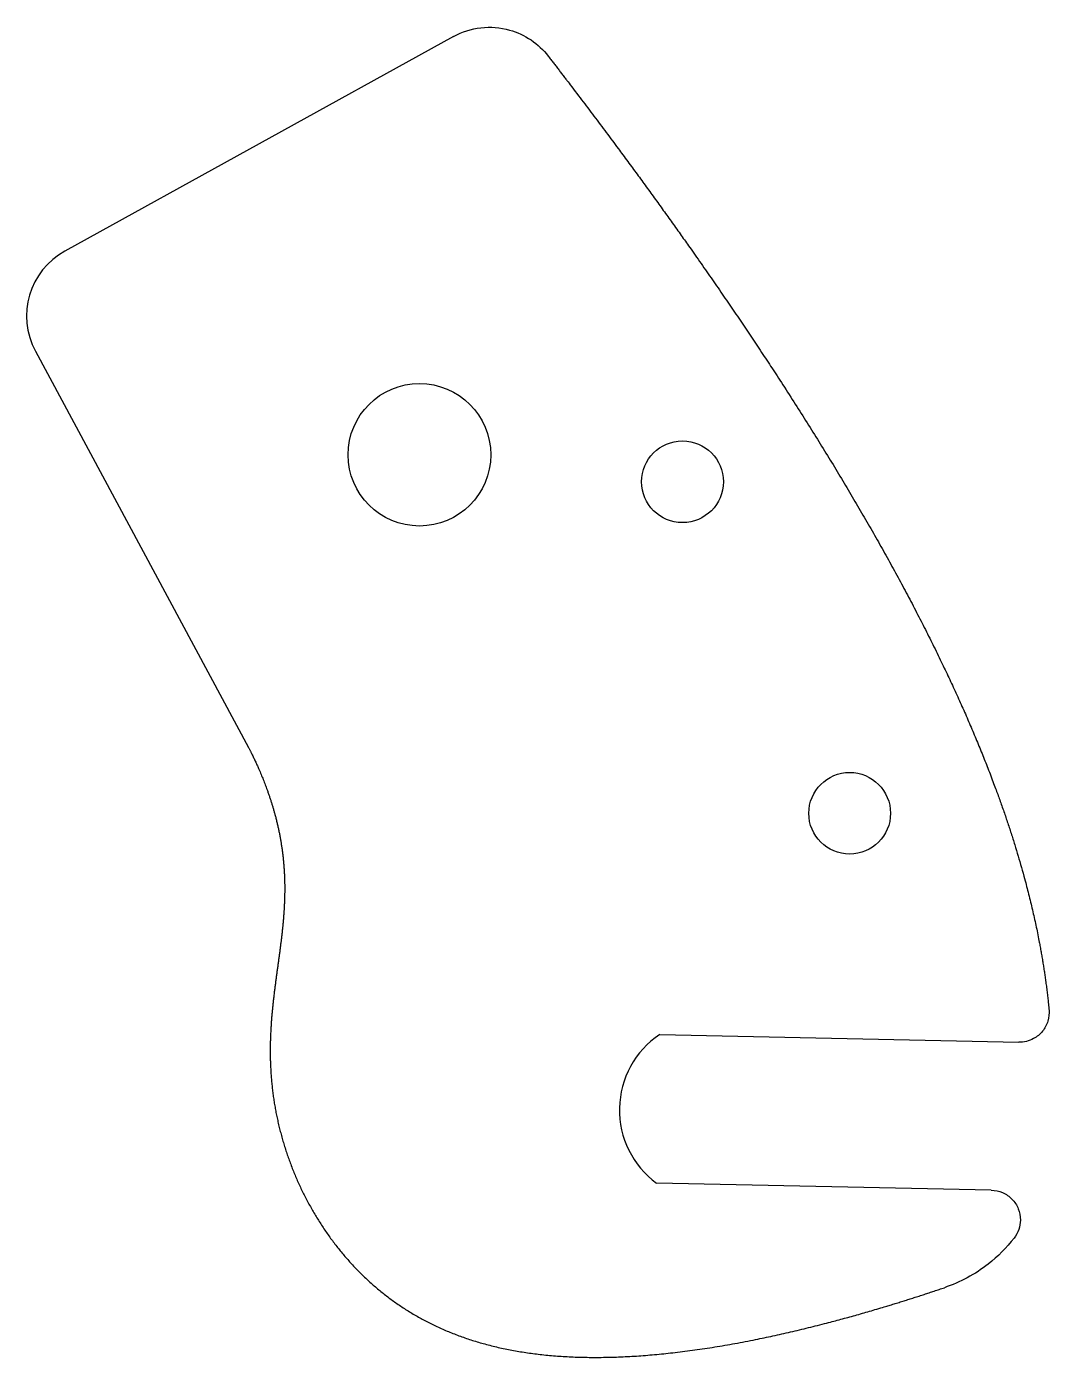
# Model space of a CAD drawing. Header units: millimetres. Extents: x -55.4 to 13.4, y -36.6 to 53.
import ezdxf

# ---------------------------------------------------------------- set-up
doc = ezdxf.new("R2010")
doc.units = ezdxf.units.MM
doc.layers.get('0').update_dxf_attribs({"linetype": 'CONTINUOUS'})

msp = doc.modelspace()

# ---------------------------------------------------------------- linework, layer by layer
for p, q in [((-26.666, 52.315), (-52.82, 37.864)), ((-54.806, 31.121), (-40.457, 4.419)), ((-12.786, -14.91), (11.386, -15.419)), ((9.534, -25.382), (-12.997, -24.907))]:
    msp.add_line(p, q)
for centre, radius in [((-28.961, 24.146), 4.8), ((-11.253, 22.324), 2.75), ((0, 0), 2.75)]:
    msp.add_circle(centre, radius)
for centre, radius, start, end in [((-50.402, 33.488), 5, 118.92229, 208.25442), ((-9.398, -19.982), 6.1, 123.74088, 233.84485)]:
    msp.add_arc(centre, radius, start, end)
for points, degree, knots in [([(-26.666, 52.315), (-26.096, 52.63), (-25.471, 52.83), (-24.177, 52.98), (-23.522, 52.928), (-22.381, 52.607), (-21.893, 52.381), (-21.007, 51.783), (-20.615, 51.415), (-20.289, 50.992)], 3, [0, 0, 0, 0, 0.1953222, 0.1953222, 0.3906445, 0.3906445, 0.5509404, 0.5509404, 0.7112364, 0.7112364, 0.7112364, 0.7112364]), ([(-20.289, 50.992), (-19.191, 49.568), (-16.519, 46.066), (-12.432, 40.554), (-7.212, 33.156), (-1.306, 24.068), (4.057, 14.771), (8.351, 5.942), (11.111, -1.437), (12.503, -6.827), (13.12, -10.487), (13.358, -12.592), (13.419, -13.229)], 5, [0.0321322, 0.0321322, 0.0321322, 0.0321322, 0.0321322, 0.0321322, 0.1, 0.2, 0.3, 0.4, 0.5, 0.6, 0.7, 0.743903, 0.743903, 0.743903, 0.743903, 0.743903, 0.743903]), ([(-40.457, 4.419), (-40.181, 3.88), (-39.669, 2.807), (-39.021, 1.215), (-38.398, -0.872), (-38.011, -3.427), (-37.978, -5.941), (-38.223, -8.445), (-38.607, -10.989), (-38.955, -13.632), (-39.092, -16.413), (-38.865, -19.338), (-38.187, -22.35), (-37.034, -25.336), (-35.421, -28.163), (-33.393, -30.693), (-31.003, -32.816), (-28.293, -34.475), (-25.301, -35.661), (-22.052, -36.393), (-18.567, -36.712), (-14.864, -36.664), (-10.956, -36.286), (-6.853, -35.607), (-2.604, -34.657), (0.927, -33.692), (3.642, -32.858), (5.471, -32.257), (6.373, -31.953)], 5, [0, 0, 0, 0, 0, 0, 0.04, 0.08, 0.12, 0.16, 0.2, 0.24, 0.28, 0.32, 0.36, 0.4, 0.44, 0.48, 0.52, 0.56, 0.6, 0.64, 0.68, 0.72, 0.76, 0.8, 0.84, 0.88, 0.92, 0.9581935, 0.9581935, 0.9581935, 0.9581935, 0.9581935, 0.9581935]), ([(13.419, -13.229), (13.443, -13.488), (13.417, -13.75), (13.266, -14.248), (13.143, -14.48), (12.814, -14.884), (12.612, -15.052), (12.231, -15.259), (12.068, -15.322), (11.732, -15.404), (11.559, -15.423), (11.386, -15.419)], 3, [0, 0, 0, 0, 0.0781289, 0.0781289, 0.1562578, 0.1562578, 0.2343867, 0.2343867, 0.2863598, 0.2863598, 0.3383328, 0.3383328, 0.3383328, 0.3383328]), ([(9.534, -25.382), (9.794, -25.388), (10.051, -25.444), (10.529, -25.652), (10.745, -25.801), (11.108, -26.175), (11.251, -26.395), (11.445, -26.879), (11.494, -27.137), (11.49, -27.615), (11.453, -27.831), (11.31, -28.243), (11.206, -28.435), (11.072, -28.607)], 3, [0, 0, 0, 0, 0.0781289, 0.0781289, 0.1562578, 0.1562578, 0.2343867, 0.2343867, 0.3125156, 0.3125156, 0.3778211, 0.3778211, 0.4431266, 0.4431266, 0.4431266, 0.4431266]), ([(11.072, -28.607), (10.566, -29.261), (9.979, -29.85), (8.438, -31.054), (7.439, -31.592), (6.373, -31.953)], 3, [0.4797778, 0.4797778, 0.4797778, 0.4797778, 0.7285372, 0.7285372, 1.0664299, 1.0664299, 1.0664299, 1.0664299])]:
    msp.add_open_spline(points, degree=degree, knots=knots)

doc.saveas('drawing.dxf')
